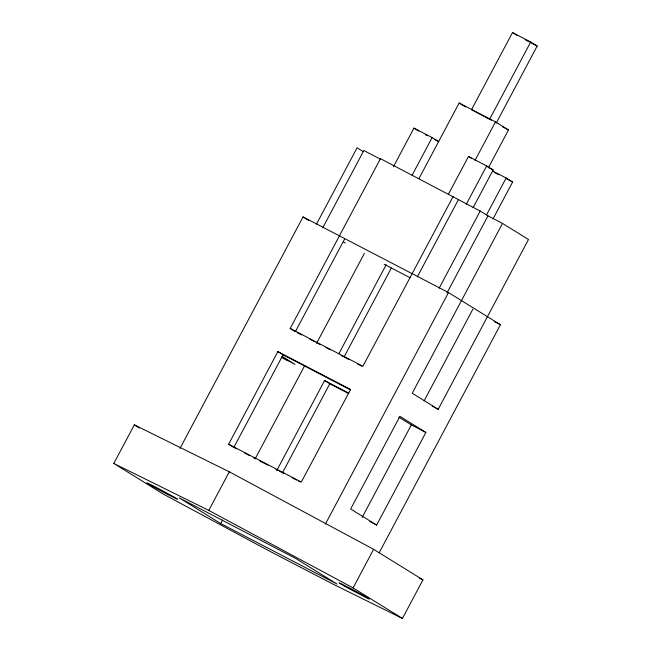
<?xml version="1.0" encoding="UTF-8"?>
<svg xmlns="http://www.w3.org/2000/svg" width="651" height="651" viewBox="0 0 651 651"><rect width="100%" height="100%" fill="white"/><g stroke="black" fill="none" stroke-linecap="round" stroke-linejoin="round"><path stroke-width="0.98" d="M113.803 463.455L134.326 424.859L229.29 471.812L373.609 549.314L422.947 579.862L402.432 618.45L332.954 584.102L268.725 550.697L163.149 493.995L113.803 463.455L208.776 510.408L353.086 587.902L402.432 618.45M179.961 448.466L303.065 216.929L448.49 292.568L500.432 324.719L379.224 552.666M316.532 224.074L357.09 147.793L362.957 151.423M322.806 227.712L363.844 150.527L380.42 159.153M228.623 444.226L277.863 351.605L350.58 389.428L301.332 482.041L228.623 444.226L233.815 447.44L283.063 354.819L277.863 351.605M344.615 239.055L295.375 331.668L290.175 328.454L380.461 158.657L480.178 211.038L487.965 215.863L502.507 223.423L528.482 239.503L438.196 409.292L432.207 406.183M208.776 510.408L229.29 471.812M393.448 166.697L413.963 128.109L432.142 137.564L438.636 141.584L434.307 139.33M220.73 523.559L179.171 497.836L295.513 558.346L337.063 584.069L220.73 523.559L222.634 519.97M255.086 458.947L304.709 365.61M316.638 343.175L364.357 253.434M412.099 175.257L432.142 137.564M419.065 178.374L459.15 102.996L495.509 121.9L508.488 129.94L488.453 167.632M276.789 470.486L324.613 380.542L348.855 393.155M338.821 353.827L386.173 264.778M496.16 123.202L537.197 46.026L530.703 42.006L512.524 32.55L471.487 109.726L491.285 120.191M282.461 472.813L329.805 383.764L324.613 380.542M344.013 357.041L391.365 267.992M448.458 194.161L468.492 156.468L486.671 165.924L493.165 169.944L473.122 207.636M489.666 119.182L530.703 42.006M453.169 196.48L362.892 366.269L290.175 328.454M474.986 160.488L495.509 121.9M417.324 276.87L458.361 199.694M466.157 204.512L486.671 165.924M439.14 288.214L480.178 211.038M486.59 214.781L506.152 177.983L492.302 170.782M446.928 293.04L487.965 215.863M325.378 524.104L448.49 292.568M493.076 218.793L512.646 182.003L506.152 177.983M502.507 223.423L412.229 393.22L438.196 409.292M362.102 517.496L411.342 424.883L398.778 417.104M424.127 400.837L472.903 309.119M376.644 525.064L425.884 432.451L399.917 416.371L350.669 508.984L376.644 525.064L369.801 521.508M353.086 587.902L373.609 549.314M419.342 578.08L422.947 579.862M525.072 39.719L529.401 41.973M531.135 42.868L537.197 46.026M502.71 126.929L508.488 129.94M425.648 134.83L427.382 135.725M487.973 167.242L493.165 169.944M494.467 172.548L498.796 174.802M506.584 178.854L512.646 182.003M384.269 264.306L410.211 277.798M494.223 321.488L500.432 324.719M297.165 332.604L301.657 334.94M309.738 339.138L314.221 341.474M316.02 342.41L320.504 344.745M325.891 347.544L330.382 349.88M341.157 355.479L342.947 356.414M344.745 357.35L349.229 359.686M357.309 363.885L361.801 366.22M283.063 354.819L350.384 389.835M281.273 357.236L295.009 364.381L282.444 356.602M411.342 424.883L425.884 432.451M329.805 383.764L348.659 393.562M234.718 447.904L236.508 448.84M244.589 453.039L249.081 455.375M253.565 457.71L255.363 458.646M259.847 460.981L267.927 465.18M276.008 469.379L277.798 470.315M279.596 471.251L284.088 473.586M292.161 477.785L296.653 480.121M298.451 481.056L300.241 481.984M512.524 32.55L517.39 35.561M459.15 102.996L465.644 107.008M468.492 156.468L471.739 158.478M413.963 128.109L418.829 131.12M303.065 216.929L308.745 220.445M343.647 242.05L345.266 243.051M281.875 356.968L287.742 360.597M134.326 424.859L139.428 428.024M152.147 486.094A17.487 0.431 28 0 0 177.332 499.187A17.487 0.431 28 0 0 156.948 487.819A17.487 0.431 28 0 0 152.147 486.094M344.102 585.924A17.487 0.431 28 0 0 369.288 599.026A17.487 0.431 28 0 0 348.903 587.658A17.487 0.431 28 0 0 344.102 585.924"/></g></svg>
